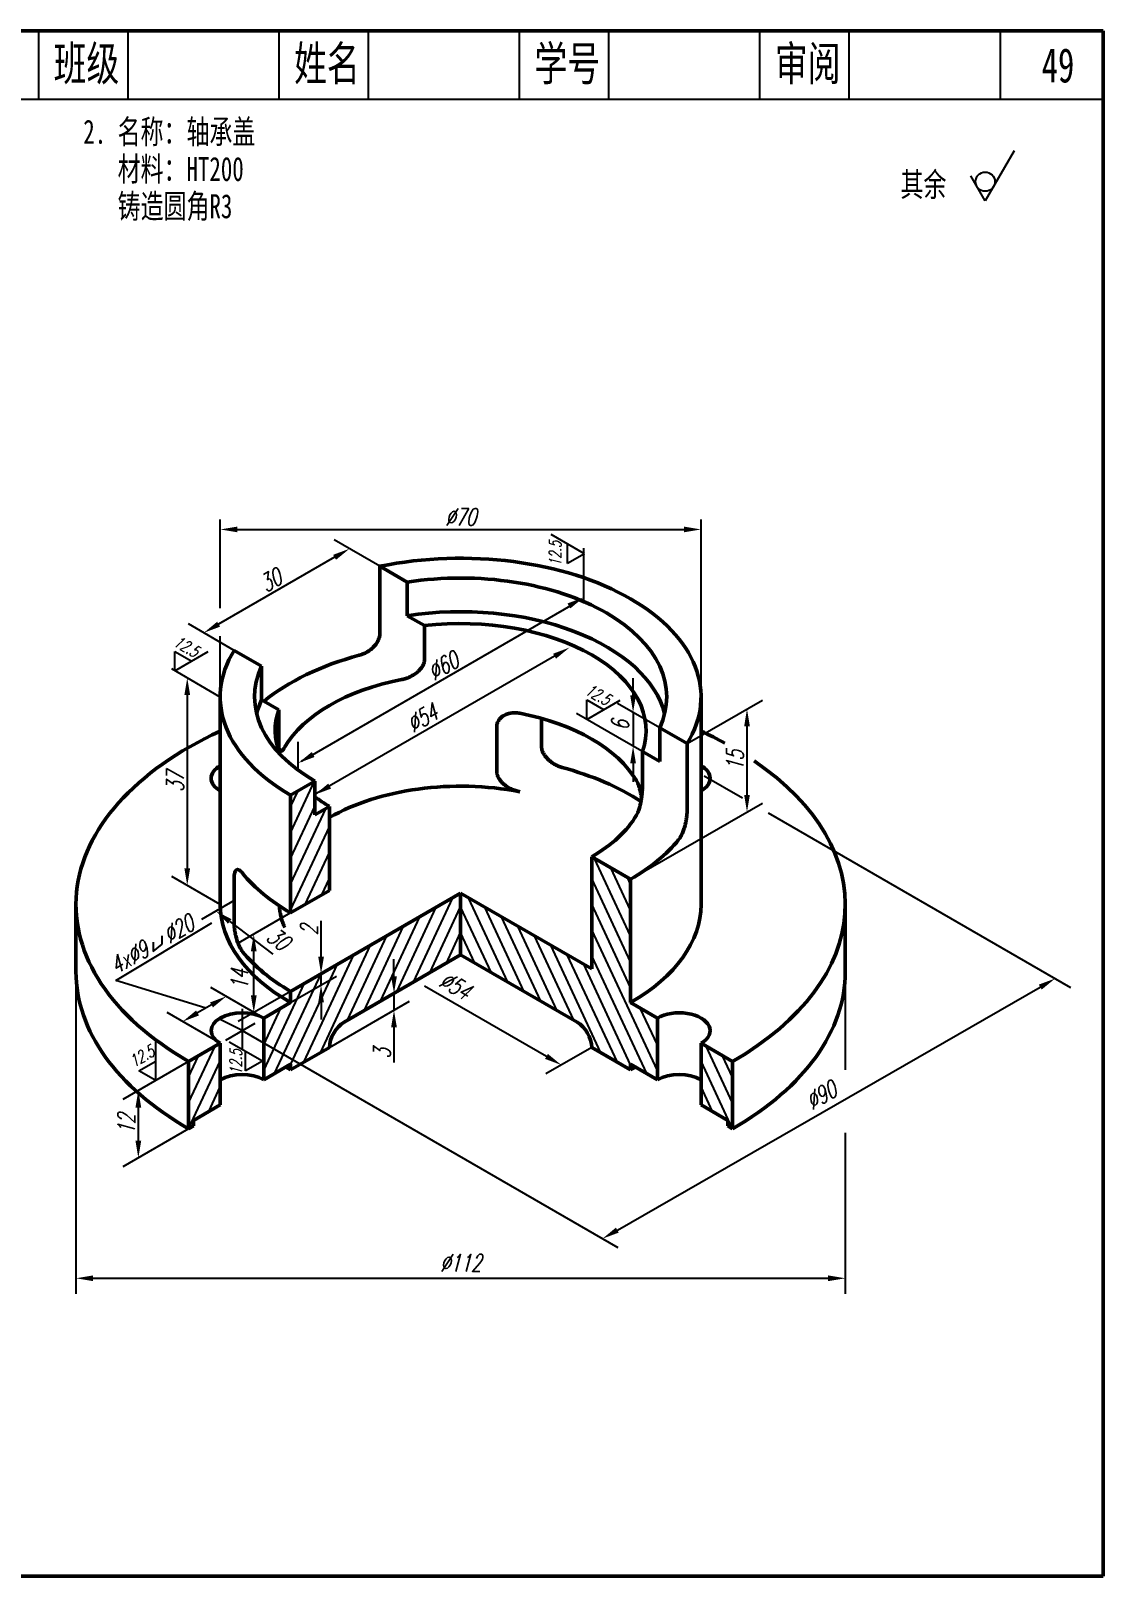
# Model space of a CAD drawing. Header units: millimetres. Extents: x -523 to 1030, y -411 to 275.
# Drawn here: x 873.7 to 1029.8, y -325.6 to -100.6 of the extents above; entities that cross this region are included whole.
import ezdxf

# ---------------------------------------------------------------- set-up
doc = ezdxf.new("R2010")
doc.units = ezdxf.units.MM
doc.header["$PDMODE"] = 33
doc.header["$PDSIZE"] = 1.5
for name, color, linetype, lineweight in [('剖面线', 7, 'Continuous', 25), ('尺寸', 7, 'Continuous', 25), ('文字', 7, 'Continuous', 25), ('标题文字', 7, 'Continuous', 25), ('粗实线', 7, 'Continuous', 50), ('细实线', 7, 'Continuous', 25)]:
    doc.layers.add(name, color=color, linetype=linetype, lineweight=lineweight)
doc.styles.add('尺寸文字1-2.5号', font='txt.shx', dxfattribs={"width": 0.7, "oblique": 15, "height": 2.5})
doc.styles.add('标题汉字1-5号', font='SimSun.ttf', dxfattribs={"width": 0.7, "height": 5})
doc.styles.add('标题汉字2-3.5号', font='SimSun.ttf', dxfattribs={"width": 0.7, "height": 3.5})
doc.dimstyles.new('ISO-25', dxfattribs={"dimtxt": 3.5, "dimasz": 2.5, "dimexe": 2.25, "dimexo": 0, "dimgap": 0.5, "dimtad": 1, "dimdsep": 46, "dimtxsty": '尺寸文字1-2.5号', "dimcen": 2.5, "dimadec": 0, "dimazin": 0, "dimtfac": 1, "dimtmove": 0, "dimatfit": 2, "dimfxl": 0, "dimarcsym": 0})
pattern_1 = [(65, (896.6632, -260.4665), (-1.438764, 0.670906), [])]

# ---------------------------------------------------------------- blocks, each defined once
blk = doc.blocks.new('*D1')
at = {"layer": 'Defpoints', "color": 0}
for p in [(896.66, -250.67), (896.66, -260.47), (889.34, -264.7)]:
    blk.add_point(p, dxfattribs=at)
at = {"layer": '尺寸', "color": 0, "lineweight": -2}
for p, q in [((896.66, -250.67), (887.09, -256.2)), ((889.34, -257.4), (889.34, -262.2)), ((896.66, -260.47), (887.09, -265.99))]:
    blk.add_line(p, q, dxfattribs=at)
at = {"layer": '尺寸', "color": 0}
for points in [[(888.92, -257.4), (889.76, -257.4), (889.34, -254.9)], [(888.92, -262.2), (889.76, -262.2), (889.34, -264.7)]]:
    blk.add_solid(points, dxfattribs=at)
at = {"layer": '尺寸', "color": 0, "insert": (887.59, -259.8), "char_height": 2.5, "attachment_point": 5, "rotation": 90, "style": '尺寸文字1-2.5号'}
blk.add_mtext('12', dxfattribs=at)
blk = doc.blocks.new('*D2')
at = {"layer": 'Defpoints', "color": 0}
for p in [(915.94, -237.91), (911.51, -240.46), (911.51, -242.1)]:
    blk.add_point(p, dxfattribs=at)
at = {"layer": '尺寸', "color": 0, "lineweight": -2}
for p, q in [((915.94, -235.41), (915.94, -230.18)), ((911.51, -240.46), (918.19, -236.61)), ((911.51, -242.1), (918.19, -238.24)), ((915.94, -239.54), (915.94, -237.91)), ((915.94, -242.04), (915.94, -244.54))]:
    blk.add_line(p, q, dxfattribs=at)
at = {"layer": '尺寸', "color": 0}
for points in [[(915.53, -235.41), (916.36, -235.41), (915.94, -237.91)], [(915.53, -242.04), (916.36, -242.04), (915.94, -239.54)]]:
    blk.add_solid(points, dxfattribs=at)
at = {"layer": '尺寸', "color": 0, "insert": (914.19, -231.54), "char_height": 2.5, "attachment_point": 5, "rotation": 90, "style": '尺寸文字1-2.5号'}
blk.add_mtext('2', dxfattribs=at)
blk = doc.blocks.new('*D3')
at = {"layer": 'Defpoints', "color": 0}
for p in [(969.23, -204.38), (977.95, -214.35), (961.01, -224.13)]:
    blk.add_point(p, dxfattribs=at)
at = {"layer": '尺寸', "color": 0, "lineweight": -2}
for p, q in [((969.23, -204.38), (980.2, -198.05)), ((977.95, -201.85), (977.95, -211.85)), ((961.01, -224.13), (980.2, -213.05))]:
    blk.add_line(p, q, dxfattribs=at)
at = {"layer": '尺寸', "color": 0}
for points in [[(977.54, -201.85), (978.37, -201.85), (977.95, -199.35)], [(977.54, -211.85), (978.37, -211.85), (977.95, -214.35)]]:
    blk.add_solid(points, dxfattribs=at)
at = {"layer": '尺寸', "color": 0, "insert": (976.2, -206.85), "char_height": 2.5, "attachment_point": 5, "rotation": 90, "style": '尺寸文字1-2.5号'}
blk.add_mtext('15', dxfattribs=at)
blk = doc.blocks.new('*D4')
at = {"layer": 'Defpoints', "color": 0}
for p in [(924.51, -178.56), (898.87, -188.25), (903.29, -190.81)]:
    blk.add_point(p, dxfattribs=at)
at = {"layer": '尺寸', "color": 0, "lineweight": -2}
for p, q in [((924.51, -178.56), (917.83, -174.71)), ((917.91, -177.26), (901.03, -187)), ((903.29, -190.81), (896.62, -186.95))]:
    blk.add_line(p, q, dxfattribs=at)
at = {"layer": '尺寸', "color": 0}
for points in [[(917.71, -176.89), (918.12, -177.62), (920.08, -176.01)], [(900.82, -186.64), (901.24, -187.36), (898.87, -188.25)]]:
    blk.add_solid(points, dxfattribs=at)
at = {"layer": '尺寸', "color": 0, "insert": (908.6, -180.61), "char_height": 2.5, "attachment_point": 5, "rotation": 30, "style": '尺寸文字1-2.5号'}
blk.add_mtext('30', dxfattribs=at)
blk = doc.blocks.new('*D5')
at = {"layer": 'Defpoints', "color": 0}
for p in [(901.26, -197.6), (896.46, -225.03), (901.26, -227.81)]:
    blk.add_point(p, dxfattribs=at)
at = {"layer": '尺寸', "color": 0, "lineweight": -2}
for p, q in [((901.26, -197.6), (894.21, -193.52)), ((896.46, -197.32), (896.46, -222.53)), ((901.26, -227.81), (894.21, -223.73))]:
    blk.add_line(p, q, dxfattribs=at)
at = {"layer": '尺寸', "color": 0}
for points in [[(896.04, -197.32), (896.88, -197.32), (896.46, -194.82)], [(896.04, -222.53), (896.88, -222.53), (896.46, -225.03)]]:
    blk.add_solid(points, dxfattribs=at)
at = {"layer": '尺寸', "color": 0, "insert": (894.71, -209.93), "char_height": 2.5, "attachment_point": 5, "rotation": 90, "style": '尺寸文字1-2.5号'}
blk.add_mtext('37', dxfattribs=at)
blk = doc.blocks.new('*D6')
at = {"layer": 'Defpoints', "color": 0}
for p in [(919.8, -244.66), (926.56, -243.21), (917.17, -248.63)]:
    blk.add_point(p, dxfattribs=at)
at = {"layer": '尺寸', "color": 0, "lineweight": -2}
for p, q in [((926.56, -238.26), (926.56, -235.76)), ((919.8, -244.66), (928.81, -239.46)), ((917.17, -248.63), (928.81, -241.91)), ((926.56, -240.76), (926.56, -243.21)), ((926.56, -245.71), (926.56, -250.82))]:
    blk.add_line(p, q, dxfattribs=at)
at = {"layer": '尺寸', "color": 0}
for points in [[(926.14, -238.26), (926.98, -238.26), (926.56, -240.76)], [(926.14, -245.71), (926.98, -245.71), (926.56, -243.21)]]:
    blk.add_solid(points, dxfattribs=at)
at = {"layer": '尺寸', "color": 0, "insert": (924.81, -249.51), "char_height": 2.5, "attachment_point": 5, "rotation": 90, "style": '尺寸文字1-2.5号'}
blk.add_mtext('3', dxfattribs=at)

msp = doc.modelspace()

# ---------------------------------------------------------------- hatches: boundary and pattern name
at = {"layer": '剖面线'}
h = msp.add_hatch(dxfattribs=at)
h.set_pattern_fill('ANSI31', color=256, scale=0.5, angle=350, style=0)
h.set_pattern_definition(pattern_1)
h.paths.add_polyline_path([(911.512, -229.031), (911.512, -211.885), (915.048, -209.844), (915.048, -214.743), (917.169, -213.518), (917.169, -225.765)])
at = {"layer": '剖面线', "extrusion": (3.98617e-13, -5.7622e-15, -1)}
h = msp.add_hatch(dxfattribs=at)
h.set_pattern_fill('ANSI31', color=256, scale=0.5, angle=350, style=0)
h.set_pattern_definition([(65, (-975.8591, -260.4665), (-1.438764, 0.670906), [])])
h.paths.add_polyline_path([(-975.859, -250.669), (-975.859, -260.467), (-975.152, -260.058), (-975.152, -259.242), (-971.263, -256.996), (-971.263, -248.015)])
edge = h.paths.add_edge_path()
edge.add_line((-936.261, -235.155), (-936.261, -226.174))
edge.add_line((-936.261, -226.174), (-955.353, -237.196))
edge.add_line((-955.353, -237.196), (-955.353, -220.866))
edge.add_line((-955.353, -220.866), (-961.01, -224.132))
edge.add_line((-961.01, -224.132), (-961.01, -242.095))
edge.add_line((-961.01, -242.095), (-964.899, -244.341))
edge.add_line((-964.899, -244.341), (-964.899, -253.322))
edge.add_line((-964.899, -253.322), (-961.01, -251.077))
edge.add_line((-961.01, -251.077), (-961.01, -251.893))
edge.add_line((-961.01, -251.893), (-955.353, -248.627))
edge.add_ellipse((-953.232, -247.403), major_axis=(1.5, 2.598), ratio=0.5773503, start_angle=45, end_angle=135, ccw=False)
edge.add_line((-953.232, -244.953), (-936.261, -235.155))
at = {"layer": '剖面线'}
h = msp.add_hatch(dxfattribs=at)
h.set_pattern_fill('ANSI31', color=256, scale=0.5, angle=350, style=0)
h.set_pattern_definition(pattern_1)
edge = h.paths.add_edge_path()
edge.add_line((907.623, -253.322), (907.623, -244.341))
edge.add_line((907.623, -244.341), (911.512, -242.095))
edge.add_line((911.512, -242.095), (911.512, -240.462))
edge.add_line((911.512, -240.462), (936.261, -226.174))
edge.add_line((936.261, -226.174), (936.261, -235.155))
edge.add_line((936.261, -235.155), (919.291, -244.953))
edge.add_ellipse((919.291, -247.403), major_axis=(-1.5, -2.598), ratio=0.5773503, start_angle=225, end_angle=315)
edge.add_line((917.169, -248.627), (911.512, -251.893))
edge.add_line((911.512, -251.893), (911.512, -251.077))
edge.add_line((911.512, -251.077), (907.623, -253.322))
h = msp.add_hatch(dxfattribs=at)
h.set_pattern_fill('ANSI31', color=256, scale=0.5, angle=350, style=0)
h.set_pattern_definition(pattern_1)
h.paths.add_polyline_path([(901.259, -248.015), (896.663, -250.669), (896.663, -260.467), (897.37, -260.058), (897.37, -259.242), (901.259, -256.996)])

# ---------------------------------------------------------------- linework, layer by layer
at = {"layer": '尺寸'}
for p, q in [((901.261, -184.663), (901.261, -171.73)), ((903.761, -173.2), (968.761, -173.2)), ((971.261, -197.596), (971.261, -171.73)), ((954.276, -176.739), (949.422, -173.937)), ((951.826, -178.154), (951.826, -175.325)), ((954.276, -176.739), (951.826, -178.154)), ((954.208, -183.967), (954.208, -175.923)), ((952.258, -184.336), (913.062, -206.966)), ((901.261, -197.596), (901.261, -188.729)), ((894.658, -190.955), (897.108, -192.369)), ((894.658, -193.784), (894.658, -190.955)), ((894.658, -193.784), (899.512, -190.982)), ((949.94, -191.653), (914.929, -211.866)), ((961.366, -197.343), (961.366, -194.843)), ((959.116, -203.443), (953.12, -199.981)), ((954.631, -200.854), (954.631, -198.024)), ((954.631, -198.024), (957.081, -199.439)), ((954.631, -200.854), (959.485, -198.051)), ((965.239, -202.079), (959.116, -198.544)), ((961.366, -199.843), (961.366, -204.742)), ((912.624, -208.314), (912.624, -204.144)), ((965.239, -206.978), (959.116, -203.443)), ((961.366, -207.242), (961.366, -209.974)), ((971.72, -209.095), (977.275, -212.302)), ((981.01, -214.459), (1025.062, -239.892)), ((903.294, -227.244), (898.538, -229.99)), ((911.512, -229.031), (903.895, -233.429)), ((886.066, -238.871), (900.042, -230.493)), ((902.646, -230.279), (908.92, -235.031)), ((891.488, -233.308), (891.488, -234.653)), ((891.488, -234.653), (892.834, -233.577)), ((892.834, -233.577), (892.834, -232.358)), ((906.145, -241.061), (906.145, -234.63)), ((880.261, -237.605), (880.261, -284.49)), ((992.261, -237.605), (992.261, -251.901)), ((899.042, -242.881), (886.054, -238.868)), ((907.623, -244.341), (899.907, -239.886)), ((911.512, -240.462), (903.895, -244.86)), ((948.758, -249.935), (931.008, -239.687)), ((959.077, -275.225), (1020.642, -239.837)), ((899.992, -242.435), (897.958, -243.609)), ((901.259, -248.015), (893.543, -243.56)), ((904.441, -246.178), (901.336, -244.6)), ((902.062, -247.551), (906.337, -245.083)), ((904.441, -243.003), (904.441, -248.997)), ((904.441, -246.178), (959.162, -277.771)), ((891.876, -253.433), (891.876, -247.828)), ((907.4, -250.638), (902.546, -247.835)), ((904.95, -252.052), (904.95, -249.223)), ((955.353, -248.627), (948.673, -252.484)), ((889.426, -252.018), (891.876, -250.604)), ((907.4, -250.638), (904.95, -252.052)), ((891.876, -253.433), (889.426, -252.018)), ((992.261, -261.047), (992.261, -284.49)), ((882.761, -282.24), (989.761, -282.24))]:
    msp.add_line(p, q, dxfattribs=at)
for points in [[(903.761, -172.783), (903.761, -173.617), (901.261, -173.2)], [(968.761, -172.783), (968.761, -173.617), (971.261, -173.2)], [(951.817, -183.975), (952.234, -184.697), (954.191, -183.086)], [(949.731, -191.292), (950.148, -192.014), (952.105, -190.403)], [(960.95, -197.343), (961.783, -197.343), (961.366, -199.843)], [(960.95, -207.242), (961.783, -207.242), (961.366, -204.742)], [(914.581, -205.612), (914.997, -206.333), (912.624, -207.223)], [(916.984, -210.211), (917.4, -210.933), (915.027, -211.822)], [(902.897, -229.947), (902.394, -230.611), (900.653, -228.769)], [(905.728, -234.63), (906.562, -234.63), (906.145, -232.13)], [(1020.435, -239.476), (1020.85, -240.199), (1022.81, -238.592)], [(899.784, -242.074), (900.2, -242.796), (902.157, -241.185)], [(905.728, -241.061), (906.562, -241.061), (906.145, -243.561)], [(897.75, -243.248), (898.166, -243.97), (895.793, -244.859)], [(948.967, -249.574), (948.55, -250.296), (950.923, -251.185)], [(958.87, -274.863), (959.285, -275.586), (956.91, -276.471)], [(882.761, -281.823), (882.761, -282.657), (880.261, -282.24)], [(989.761, -281.823), (989.761, -282.657), (992.261, -282.24)]]:
    msp.add_solid(points, dxfattribs=at)
at = {"layer": '文字'}
for p, q in [((1016.837, -118.09), (1012.637, -125.364)), ((1012.637, -125.364), (1010.537, -121.727))]:
    msp.add_line(p, q, dxfattribs=at)
msp.add_circle((1012.637, -122.564), 1.4, dxfattribs=at)
at = {"layer": '粗实线'}
for p, q in [((1029.792, -100.605), (719.792, -100.605)), ((1029.792, -110.605), (1029.792, -100.605)), ((1029.792, -325.605), (1029.792, -110.605)), ((719.792, -325.605), (1029.792, -325.605))]:
    msp.add_line(p, q, dxfattribs=at)
at = {"layer": '粗实线', "extrusion": (0, 0.816497, 0.57735)}
for p, q in [((924.507, -178.563), (928.497, -180.866)), ((924.507, -188.361), (924.507, -178.563)), ((928.497, -180.866), (928.497, -185.765)), ((928.497, -185.765), (930.993, -187.206)), ((930.993, -187.206), (930.993, -192.105)), ((907.283, -193.113), (903.294, -190.81)), ((907.283, -198.012), (907.283, -193.113)), ((901.261, -227.807), (901.261, -197.596)), ((971.261, -227.807), (971.261, -197.596)), ((909.78, -199.454), (907.283, -198.012)), ((909.78, -204.353), (909.78, -199.454)), ((941.529, -208.435), (941.529, -201.903)), ((948.015, -200.709), (948.015, -204.691)), ((965.239, -206.978), (965.239, -202.079)), ((965.239, -202.079), (969.228, -204.383)), ((969.228, -204.383), (969.228, -214.18)), ((962.742, -205.537), (965.239, -206.978)), ((962.742, -210.436), (962.742, -205.537)), ((911.512, -211.885), (915.048, -209.844)), ((915.048, -209.844), (915.048, -214.743)), ((911.512, -229.031), (911.512, -211.885)), ((915.048, -214.743), (917.169, -213.518)), ((917.169, -213.518), (917.169, -225.765)), ((955.353, -237.196), (955.353, -220.866)), ((955.353, -220.866), (961.01, -224.132)), ((903.294, -230.51), (903.294, -223.978)), ((961.01, -224.132), (961.01, -242.095)), ((917.169, -225.765), (911.512, -229.031)), ((911.512, -240.462), (936.261, -226.174)), ((936.261, -235.155), (936.261, -226.174)), ((936.261, -226.174), (955.353, -237.196)), ((880.261, -237.605), (880.261, -227.807)), ((992.261, -237.605), (992.261, -227.807)), ((936.261, -235.155), (919.291, -244.953)), ((953.232, -244.953), (936.261, -235.155)), ((911.512, -242.095), (911.512, -240.462)), ((907.623, -244.341), (911.512, -242.095)), ((961.01, -242.095), (964.899, -244.341)), ((907.623, -253.322), (907.623, -244.341)), ((964.899, -244.341), (964.899, -253.322)), ((896.663, -250.669), (901.259, -248.015)), ((901.259, -248.015), (901.259, -256.996)), ((917.169, -248.627), (911.512, -251.893)), ((961.01, -251.893), (955.353, -248.627)), ((971.263, -256.996), (971.263, -248.015)), ((971.263, -248.015), (975.859, -250.669)), ((896.663, -260.467), (896.663, -250.669)), ((911.512, -251.077), (907.623, -253.322)), ((911.512, -251.893), (911.512, -251.077)), ((964.899, -253.322), (961.01, -251.077)), ((961.01, -251.077), (961.01, -251.893)), ((975.859, -250.669), (975.859, -260.467)), ((901.259, -256.996), (897.37, -259.242)), ((975.152, -259.242), (971.263, -256.996)), ((897.37, -260.058), (896.663, -260.467)), ((897.37, -259.242), (897.37, -260.058)), ((975.152, -260.058), (975.152, -259.242)), ((975.859, -260.467), (975.152, -260.058))]:
    msp.add_line(p, q, dxfattribs=at)
at = {"layer": '粗实线'}
for centre, major_axis, start_param, end_param in [((936.261, -197.596), (35, 0), 5.9406982, 8.1964688), ((936.261, -197.596), (30, 0), 6.0213859, 8.115781), ((936.261, -202.495), (30, 0), 0.1418971, 1.8325957), ((936.261, -202.495), (27, 0), 6.0868181, 8.0503488), ((936.261, -197.596), (35, 0), 2.7991055, 3.9269908), ((936.261, -197.596), (30, 0), 2.8797933, 3.9269908), ((936.261, -209.844), (35, 0), 2.0062378, 2.528474), ((936.261, -209.844), (-27, 0), 5.0372332, 5.9583411), ((936.261, -202.495), (30, 0), 2.8797933, 2.9996956), ((936.261, -202.495), (27, 0), 2.9452255, 3.3593704), ((936.261, -214.743), (27, 0), 0.3248442, 1.2459522), ((936.261, -227.807), (56, 0), 2.2459279, 3.9269908), ((936.261, -227.807), (56, 0), 7.0967566, 7.1788501), ((936.261, -227.807), (56, 0), 5.4977871, 6.9857678), ((904.441, -209.435), (4.5, 0), 2.3556335, 3.9275518), ((936.261, -226.174), (35, 0), 0.722807, 1.1353549), ((968.081, -209.435), (4.5, 0), 0.7853982, 0.7859592), ((968.081, -209.435), (4.5, 0), 5.4972261, 7.0685835), ((936.261, -226.174), (27, 0), 1.2459522, 2.3561945), ((936.261, -202.495), (27, 0), 3.8086038, 3.9269908), ((936.261, -209.844), (-27, 0), 2.3561945, 2.8167485), ((936.261, -209.844), (35, 0), 5.4977871, 5.8477439), ((936.261, -214.743), (35, 0), 3.5770341, 3.9269908), ((936.261, -227.807), (35, 0), 3.1415927, 3.9269908), ((936.261, -227.807), (35, 0), 5.4977871, 6.2831853), ((936.261, -226.174), (35, 0), 3.5770341, 3.9269908), ((936.261, -237.605), (56, 0), 3.1415927, 3.9269908), ((936.261, -237.605), (56, 0), 5.4977871, 6.2831853), ((904.441, -246.178), (4.5, 0), 0.7853982, 3.9269908), ((919.291, -247.403), (-1.5, -2.598), 3.9269908, 5.4977871), ((953.232, -247.403), (-1.5, 2.598), 3.9269908, 5.4977871), ((968.081, -246.178), (4.5, 0), 5.4977871, 8.6393798), ((904.441, -255.976), (10, 0), 0.7853982, 0.8855656), ((968.081, -255.976), (10, 0), 2.2560271, 2.3561945), ((904.441, -255.159), (4.5, 0), 0.7853982, 2.3561945), ((968.081, -255.159), (4.5, 0), 0.7853982, 2.3561945)]:
    msp.add_ellipse(centre, major_axis=major_axis, ratio=0.5773503, start_param=start_param, end_param=end_param, dxfattribs=at)
for points, knots in [([(924.507, -188.361), (924.507, -188.514), (924.488, -188.676), (924.41, -189.006), (924.351, -189.174), (924.197, -189.503), (924.102, -189.665), (923.884, -189.972), (923.763, -190.118), (923.497, -190.398), (923.341, -190.539), (923.006, -190.804), (922.826, -190.927), (922.453, -191.147), (922.26, -191.244), (921.875, -191.407), (921.683, -191.472), (921.498, -191.522)], [9.3432594, 9.3432594, 9.3432594, 9.3432594, 9.9079262, 9.9079262, 10.4725929, 10.4725929, 11.0372597, 11.0372597, 11.6019264, 11.6019264, 12.2139703, 12.2139703, 12.8260143, 12.8260143, 13.4380582, 13.4380582, 14.0501021, 14.0501021, 14.0501021, 14.0501021]), ([(927.644, -195.071), (927.85, -195.031), (928.064, -194.975), (928.494, -194.832), (928.709, -194.746), (929.127, -194.545), (929.329, -194.431), (929.708, -194.183), (929.883, -194.048), (930.177, -193.787), (930.308, -193.653), (930.544, -193.367), (930.648, -193.215), (930.819, -192.902), (930.885, -192.741), (930.972, -192.419), (930.993, -192.259), (930.993, -192.105)], [4.7271257, 4.7271257, 4.7271257, 4.7271257, 5.378873, 5.378873, 6.0306203, 6.0306203, 6.6823676, 6.6823676, 7.334115, 7.334115, 7.899357, 7.899357, 8.464599, 8.464599, 9.0298411, 9.0298411, 9.5950831, 9.5950831, 9.5950831, 9.5950831]), ([(944.878, -199.97), (944.673, -199.929), (944.458, -199.905), (944.029, -199.894), (943.813, -199.907), (943.395, -199.971), (943.193, -200.022), (942.815, -200.158), (942.639, -200.243), (942.345, -200.424), (942.214, -200.524), (941.978, -200.749), (941.874, -200.875), (941.704, -201.147), (941.638, -201.293), (941.55, -201.594), (941.529, -201.749), (941.529, -201.903)], [-4.8679574, -4.8679574, -4.8679574, -4.8679574, -4.2162101, -4.2162101, -3.5644628, -3.5644628, -2.9127155, -2.9127155, -2.2609682, -2.2609682, -1.6957261, -1.6957261, -1.1304841, -1.1304841, -0.565242, -0.565242, 0, 0, 0, 0]), ([(909.78, -204.353), (909.78, -204.507), (909.784, -204.652), (909.802, -204.913), (909.815, -205.029), (909.851, -205.223), (909.873, -205.301), (909.925, -205.421), (909.955, -205.462), (910.025, -205.514), (910.068, -205.522), (910.165, -205.496), (910.22, -205.461), (910.338, -205.352), (910.402, -205.278), (910.535, -205.095), (910.604, -204.987), (910.673, -204.869)], [0, 0, 0, 0, 0.565242, 0.565242, 1.1304841, 1.1304841, 1.6957261, 1.6957261, 2.2609682, 2.2609682, 2.9127155, 2.9127155, 3.5644628, 3.5644628, 4.2162101, 4.2162101, 4.8679574, 4.8679574, 4.8679574, 4.8679574]), ([(951.025, -207.852), (950.84, -207.802), (950.647, -207.737), (950.262, -207.574), (950.069, -207.477), (949.697, -207.257), (949.517, -207.134), (949.181, -206.869), (949.026, -206.728), (948.76, -206.448), (948.638, -206.302), (948.421, -205.995), (948.325, -205.833), (948.171, -205.504), (948.112, -205.336), (948.034, -205.006), (948.015, -204.844), (948.015, -204.691)], [-4.7068427, -4.7068427, -4.7068427, -4.7068427, -4.0947988, -4.0947988, -3.4827548, -3.4827548, -2.8707109, -2.8707109, -2.258667, -2.258667, -1.6940002, -1.6940002, -1.1293335, -1.1293335, -0.5646667, -0.5646667, 0, 0, 0, 0]), ([(941.529, -208.435), (941.529, -208.589), (941.55, -208.749), (941.638, -209.071), (941.704, -209.232), (941.874, -209.545), (941.978, -209.697), (942.214, -209.983), (942.345, -210.117), (942.639, -210.378), (942.815, -210.513), (943.193, -210.761), (943.395, -210.875), (943.813, -211.076), (944.029, -211.162), (944.458, -211.305), (944.673, -211.36), (944.878, -211.4)], [0, 0, 0, 0, 0.565242, 0.565242, 1.1304841, 1.1304841, 1.6957261, 1.6957261, 2.2609682, 2.2609682, 2.9127155, 2.9127155, 3.5644628, 3.5644628, 4.2162101, 4.2162101, 4.8679574, 4.8679574, 4.8679574, 4.8679574]), ([(962.596, -212.293), (962.572, -212.134), (962.546, -211.979), (962.482, -211.63), (962.439, -211.427), (962.343, -211.034), (962.289, -210.843), (962.174, -210.485), (962.112, -210.318), (961.983, -210.016), (961.916, -209.882), (961.849, -209.767)], [11.4829091, 11.4829091, 11.4829091, 11.4829091, 11.9479358, 11.9479358, 12.5769279, 12.5769279, 13.2059201, 13.2059201, 13.8349123, 13.8349123, 14.4639045, 14.4639045, 14.4639045, 14.4639045]), ([(962.742, -210.436), (962.742, -210.59), (962.738, -210.76), (962.72, -211.121), (962.707, -211.313), (962.671, -211.704), (962.649, -211.903), (962.597, -212.295), (962.567, -212.487), (962.498, -212.878), (962.454, -213.089), (962.357, -213.5), (962.302, -213.699), (962.184, -214.073), (962.121, -214.247), (961.988, -214.561), (961.918, -214.7), (961.849, -214.819)], [9.5960162, 9.5960162, 9.5960162, 9.5960162, 10.1612582, 10.1612582, 10.7265003, 10.7265003, 11.2917423, 11.2917423, 11.8569843, 11.8569843, 12.5087317, 12.5087317, 13.160479, 13.160479, 13.8122263, 13.8122263, 14.4639736, 14.4639736, 14.4639736, 14.4639736]), ([(967.995, -218.367), (968.079, -218.263), (968.165, -218.139), (968.333, -217.86), (968.415, -217.703), (968.57, -217.367), (968.643, -217.188), (968.777, -216.816), (968.838, -216.625), (968.943, -216.253), (968.991, -216.06), (969.075, -215.666), (969.112, -215.465), (969.17, -215.071), (969.192, -214.877), (969.221, -214.51), (969.228, -214.338), (969.228, -214.18)], [4.6361951, 4.6361951, 4.6361951, 4.6361951, 5.2359528, 5.2359528, 5.8357104, 5.8357104, 6.4354681, 6.4354681, 7.0352258, 7.0352258, 7.6122342, 7.6122342, 8.1892426, 8.1892426, 8.766251, 8.766251, 9.3432594, 9.3432594, 9.3432594, 9.3432594]), ([(904.527, -223.266), (904.443, -223.162), (904.357, -223.067), (904.189, -222.911), (904.107, -222.848), (903.952, -222.761), (903.879, -222.736), (903.745, -222.725), (903.684, -222.738), (903.58, -222.799), (903.532, -222.846), (903.447, -222.98), (903.411, -223.067), (903.352, -223.276), (903.33, -223.398), (903.301, -223.671), (903.294, -223.821), (903.294, -223.978)], [-4.7070643, -4.7070643, -4.7070643, -4.7070643, -4.1073067, -4.1073067, -3.507549, -3.507549, -2.9077913, -2.9077913, -2.3080337, -2.3080337, -1.7310253, -1.7310253, -1.1540168, -1.1540168, -0.5770084, -0.5770084, 0, 0, 0, 0]), ([(910.673, -231.149), (910.604, -231.03), (910.535, -230.891), (910.402, -230.577), (910.338, -230.403), (910.22, -230.029), (910.165, -229.83), (910.068, -229.419), (910.025, -229.208), (909.955, -228.817), (909.925, -228.625), (909.88, -228.287), (909.863, -228.144), (909.849, -228.002)], [-4.8679574, -4.8679574, -4.8679574, -4.8679574, -4.2162101, -4.2162101, -3.5644628, -3.5644628, -2.9127155, -2.9127155, -2.2609682, -2.2609682, -1.6957261, -1.6957261, -1.2871377, -1.2871377, -1.2871377, -1.2871377]), ([(903.294, -230.51), (903.294, -230.664), (903.301, -230.833), (903.328, -231.192), (903.35, -231.381), (903.406, -231.767), (903.441, -231.964), (903.522, -232.35), (903.569, -232.539), (903.671, -232.913), (903.733, -233.109), (903.868, -233.489), (903.942, -233.674), (904.099, -234.018), (904.183, -234.178), (904.354, -234.464), (904.441, -234.591), (904.527, -234.697)], [0, 0, 0, 0, 0.5646667, 0.5646667, 1.1293335, 1.1293335, 1.6940002, 1.6940002, 2.258667, 2.258667, 2.8707109, 2.8707109, 3.4827548, 3.4827548, 4.0947988, 4.0947988, 4.7068427, 4.7068427, 4.7068427, 4.7068427])]:
    msp.add_open_spline(points, degree=3, knots=knots, dxfattribs=at)
at = {"layer": '细实线'}
for p, q in [((874.792, -100.605), (874.792, -110.605)), ((887.792, -100.605), (887.792, -110.605)), ((909.792, -100.605), (909.792, -110.605)), ((922.792, -100.605), (922.792, -110.605)), ((944.792, -100.605), (944.792, -110.605)), ((957.792, -100.605), (957.792, -110.605)), ((979.792, -100.605), (979.792, -110.605)), ((992.792, -100.605), (992.792, -110.605)), ((1014.792, -100.605), (1014.792, -110.605)), ((1029.792, -110.605), (719.792, -110.605))]:
    msp.add_line(p, q, dxfattribs=at)

# ---------------------------------------------------------------- texts
at = {"layer": '尺寸', "char_height": 2.5, "attachment_point": 5, "style": '尺寸文字1-2.5号'}
for s, insert in [('%%C70', (936.261, -171.395)), ('%%C112', (936.261, -279.99))]:
    msp.add_mtext(s, dxfattribs=dict(at, insert=insert))
at = {"layer": '尺寸', "char_height": 1.75, "width": 5.2085, "attachment_point": 1, "style": '尺寸文字1-2.5号'}
for insert, rotation in [((949.169, -178.561), 90), ((895.19, -188.549), 330), ((955.112, -195.561), 330), ((887.807, -250.072), 30), ((902.648, -252.593), 90)]:
    msp.add_mtext('12.5', dxfattribs=dict(at, insert=insert, rotation=rotation))
at = {"layer": '尺寸', "char_height": 2.5, "attachment_point": 5, "style": '尺寸文字1-2.5号'}
for s, insert, rotation in [('%%C60', (933.697, -193.063), 30), ('%%C54', (930.664, -200.658), 30), ('6', (959.496, -201.734), 90), ('4x%%c9  %%C20', (891.323, -233.6), 30), ('30', (909.713, -232.81), 322.85549), ('14', (904.061, -238.737), 90), ('%%C54', (935.487, -239.618), 330), ('%%C90', (988.738, -255.58), 29.89012)]:
    msp.add_mtext(s, dxfattribs=dict(at, insert=insert, rotation=rotation))
at = {"layer": '标题文字', "width": 0.7}
for s, height, style, p in [('班级', 5, '标题汉字1-5号', (877.017, -107.841)), ('姓名', 5, '标题汉字1-5号', (912.017, -107.841)), ('学号', 5, '标题汉字1-5号', (947.017, -107.841)), ('审阅', 5, '标题汉字1-5号', (982.017, -107.841)), ('49', 5, '标题汉字1-5号', (1020.848, -108.109)), ('2. 名称：轴承盖', 3.5, '标题汉字2-3.5号', (881.327, -117.032)), ('   材料：HT200', 3.5, '标题汉字2-3.5号', (881.327, -122.456)), ('   铸造圆角R3', 3.5, '标题汉字2-3.5号', (881.327, -127.879))]:
    msp.add_text(s, height=height, dxfattribs=dict(at, style=style)).set_placement(p)
at = {"layer": '标题文字', "insert": (1000.3, -121.216), "char_height": 3.5, "width": 15.07333, "attachment_point": 1, "style": '标题汉字2-3.5号'}
msp.add_mtext('\\pt87.5;其余', dxfattribs=at)

# ---------------------------------------------------------------- dimensions: what is measured, and where the dimension line sits
at = {"layer": '尺寸'}
for p1, p2, distance, text, picture, middle in [((924.507, -178.563), (903.294, -190.81), -4.429, '30', '*D4', (908.597, -180.614)), ((911.512, -242.095), (911.512, -240.462), -4.429, '2', '*D2', (914.192, -231.543)), ((896.663, -250.669), (896.663, -260.467), -7.325, '12', '*D1', (887.588, -259.796))]:
    dim = msp.add_aligned_dim(p1=p1, p2=p2, distance=distance, text=text, dimstyle='ISO-25', dxfattribs=at)
    dim.commit()
    dim.dimension.update_dxf_attribs({"geometry": picture, "text_midpoint": middle})
for base, p1, p2, text, picture, middle in [((896.459, -225.034), (901.261, -197.596), (901.261, -227.807), '37', '*D5', (894.709, -209.929)), ((977.953, -214.35), (969.228, -204.383), (961.01, -224.132), '15', '*D3', (976.203, -206.848)), ((926.56, -243.206), (919.798, -244.66), (917.169, -248.627), '3', '*D6', (924.81, -249.512))]:
    dim = msp.add_linear_dim(base=base, p1=p1, p2=p2, angle=90, text=text, dimstyle='ISO-25', dxfattribs=at)
    dim.commit()
    dim.dimension.update_dxf_attribs({"geometry": picture, "text_midpoint": middle})

doc.saveas('drawing.dxf')
